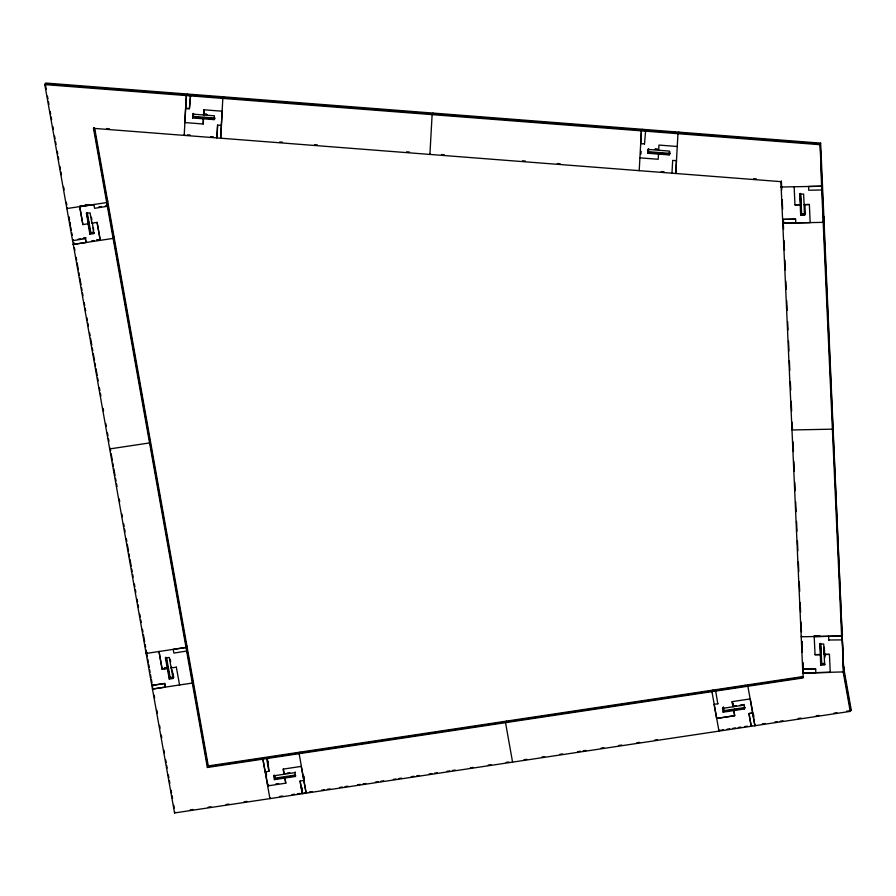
<?xml version="1.0" encoding="UTF-8"?>
<svg xmlns="http://www.w3.org/2000/svg" width="896" height="896" viewBox="0 0 896 896"><rect width="100%" height="100%" fill="white"/><g stroke="black" fill="none" stroke-linecap="round" stroke-linejoin="round"><path stroke-width="1.34" d="M186.827 94.797L219.598 97.317L220.058 96.544L187.286 94.024L186.379 95.581L185.685 108.382L189.482 108.674L190.512 95.088L820.176 143.898L820.635 143.125L219.946 96.555L219.486 97.339L223.283 97.63M217.672 125.115L216.966 137.917L184.195 135.386L186.379 95.57L44.8 84.594L72.565 240.565L73.024 239.792M192.629 117.97L193.301 113.366L193.088 117.197L214.637 118.866L214.178 119.638L192.629 117.97L193.693 113.87M46.245 89.331L45.259 83.821L190.646 95.099L189.347 108.662L185.562 108.371L184.778 122.562L203.202 123.995L203.358 118.798L204.243 117.253L193.547 116.424M203.202 123.995L203.482 118.81L204.355 117.242L215.096 118.07M203.941 109.794L203.661 114.979L204.12 114.206L206.819 114.397L204.12 114.206M204.109 112.907L204.333 110.32M214.178 119.638L214.39 115.808L192.842 114.139M221.088 137.435L220.629 138.208L222.824 98.403L223.754 96.858M220.629 138.208L222.242 111.216L203.818 109.782L203.526 114.968L203.986 114.195M639.206 170.654L641.402 130.85L642.32 129.293L641.861 130.066M641.402 130.85L640.696 143.651L644.482 143.954M640.954 154L641.11 151.256M644.493 143.954L645.658 130.368L645.198 131.141M647.763 153.25L647.976 149.43L669.402 151.088L669.189 154.918L647.763 153.25L648.827 149.162M669.794 151.592L669.659 154.123L648.222 152.488L648.435 148.658M659.378 152.522L658.504 154.09L658.213 159.264L639.912 157.853M658.672 150.259L658.952 145.074L677.253 146.496M671.966 173.197L672.683 160.395L676.469 160.686L675.763 173.488L677.958 133.683L678.877 132.138L677.97 133.683M44.8 84.594L45.718 83.048L187.298 94.024M93.901 204.49L94.573 208.32L107.374 206.282L93.498 128.341L93.957 127.579L207.827 766.707L803.522 677.174M66.875 208.544L67.334 207.771L66.875 208.544L106.714 202.574L107.632 201.018L106.714 202.574M88.962 222.275L88.088 223.854L86.677 212.598L90.384 233.408L94.203 232.837L93.744 233.61L89.914 234.181L88.066 223.731L88.973 222.152M303.89 780.45L299.981 781.054L302.243 793.755L174.552 812.952L72.598 240.699L73.058 239.926M113.557 237.642L113.098 238.414L73.259 244.406L74.144 242.872L73.685 243.645M100.251 240.229L97.07 222.342L91.907 223.238L92.366 222.466M107.845 205.621L107.397 206.394L186.693 651.157L187.152 650.384M73.259 244.406L86.072 242.48L86.531 241.696L86.038 242.346L85.389 238.65L72.598 240.699M112.862 233.934L113.322 233.162M113.098 238.414L113.982 236.869M184.184 135.374L184.643 134.602L184.195 135.386L93.498 128.341M203.694 112.09L204.154 111.317M150.45 441.392L149.565 442.926L109.726 448.918L110.186 448.146L110.678 450.89M433.037 113.075L432.118 114.621L429.912 154.426L430.371 153.653M146.194 653.442L146.653 652.669L146.194 653.442L186.032 647.438L186.917 645.904L186.458 646.677M166.589 657.776L168.213 666.915L167.317 668.506L165.446 658.011L165.906 657.25L169.68 678.294L173.544 677.712L173.085 678.485L169.254 679.067L167.384 668.618L168.258 667.038L170.128 677.522L169.254 679.067M152.365 684.69L151.906 685.462L164.718 683.536L165.379 687.232M151.827 685.35L164.64 683.413L165.301 687.131L152.488 689.058L152.936 688.262M164.506 669.054L164.965 668.282L167.843 667.845L169.714 678.294L173.51 677.712M171.595 667.117L171.136 667.89L176.4 667.218M171.214 668.002L171.674 667.229M267.086 757.803L266.627 758.576L207.368 767.469L186.626 651.045L187.085 650.272M192.114 678.586L192.573 677.813L192.17 678.698M193.245 681.498L192.326 683.066L152.477 689.035M174.552 812.952L175.011 812.179M207.368 767.469L208.286 765.934L94.662 128.184M270.39 797.843L269.92 798.616L262.909 759.125L263.816 757.59L262.886 759.136L265.149 771.837L269.069 771.232L267.266 757.758M268.117 785.131L268.576 784.358M274.165 775.04L274.859 778.87L295.792 775.701L295.333 776.474L274.389 779.61L275.318 778.098L274.859 775.566M295.669 753.502L296.128 752.73M295.848 753.502L296.307 752.73M284.536 773.494L284.077 774.267L283.158 769.126L301.392 766.371M284.715 773.461L284.256 774.222L283.338 769.082M285.667 776.518L284.794 778.053L285.701 783.194M300.059 752.158L299.13 753.67L306.163 793.15L306.622 792.378L303.934 792.814M285.858 776.507L284.973 778.019L285.88 783.16L267.658 785.915M295.333 776.474L295.12 771.904M669.189 154.918L669.648 154.146L648.222 152.477M824.141 220.808L823.178 222.354L782.757 223.149L783.72 221.603L783.261 222.365M822.024 185.45L822.483 184.677L821.565 186.222L841.792 639.744L842.251 638.971M821.733 189.974L822.192 189.202L821.733 189.974L808.73 190.232L808.562 186.48L821.565 186.222L820.176 143.898L843.73 671.283M506.464 721.134L505.534 722.646L512.568 762.126M823.178 222.354L823.973 217.056M792.445 429.195L791.986 429.968L832.395 429.173L833.358 427.627M712.41 690.883L712.869 690.122L711.939 691.622L718.973 731.102L719.432 730.33L718.973 731.102M715.557 691.096L716.139 690.29M745.315 707.448L734.731 709.05L733.723 710.584L723.139 712.174L722.926 707.605L723.598 711.413M723.139 712.174L724.058 710.64L723.386 706.843M732.502 703.931L732.962 703.158L733.298 705.074M744.598 686.045L745.181 685.261L208.286 765.934M802.592 676.614L748.798 684.701L747.88 686.235L754.914 725.715L755.384 724.942M716.71 718.402L734.754 715.691L733.846 710.55L744.386 708.96L744.173 704.402M744.386 708.96L744.845 708.198L723.598 711.402M801.662 636.014L801.203 636.787L841.624 635.992L842.576 634.446M751.744 725.469L751.173 726.275L748.91 713.574L752.651 713.014L754.914 725.715M814.666 635.768L814.24 636.698L841.624 635.992M266.806 758.531L803.062 677.947L803.107 668.405M221.458 125.406L217.538 125.104L216.832 137.906L780.909 181.642L802.648 669.166L815.651 668.92L815.853 672.818L802.85 673.086L803.309 672.302M820.747 665.078L819.829 644.067L823.715 643.989L824.634 665L820.747 665.078L821.71 663.533L821.229 652.926L820.31 654.674L815.046 654.774L814.206 636.53M846.552 711.234L850.741 710.618L851.2 709.856L844.189 670.51L843.27 672.28L842.274 639.128M300.149 781.01L302.411 793.71L850.237 711.39L843.203 671.91L843.662 671.138L850.741 710.618M850.237 711.39L850.696 710.618M92.344 222.342L93.744 233.61M89.914 234.181L90.843 232.635L87.326 213.125M107.374 206.282L107.184 201.79M112.874 233.811L113.333 233.038M658.504 154.09L659.378 152.533M781.155 187.006L781.614 186.245L781.144 187.018L821.565 186.222M805.045 214.458L801.158 214.536L800.251 193.357L801.147 214.536L805.034 214.458L804.63 205.184L804.574 215.23L800.688 215.309L801.618 213.763L801.136 203.157L800.218 204.736L794.954 204.848L794.158 186.76M823.469 217.829L823.928 217.056M85.299 205.206L87.875 204.814L85.165 205.229M90.843 232.635L93.397 232.254M94.214 232.826L90.384 233.408L86.677 212.598M96.846 240.027L99.434 239.635L96.835 240.027M186.032 647.438L173.219 649.376L173.88 653.083L186.626 651.045M167.798 667.8L163.912 668.394L167.776 667.733M170.128 677.522L173.958 676.939M85.198 205.083L87.942 204.68M79.677 206.058L82.466 205.632M93.912 204.613L79.71 206.752L82.891 224.638L88.066 223.731M98.862 206.853L101.427 206.472M105.291 206.002L107.834 205.509M86.218 213.36L90.048 212.789L91.907 223.238M78.187 239.154L80.752 238.762M83.317 238.381L85.87 237.989M83.283 238.258L85.848 237.877M91.538 240.957L94.293 240.542M165.446 658.011L169.277 657.44L173.085 678.485M167.384 668.618L162.12 669.29L158.939 651.403M745.058 685.272L748.81 684.712M716.016 690.334L748.339 685.462M717.942 703.763L714.09 704.368L716.598 718.435L734.642 715.725L733.723 710.584M287.179 773.102L289.822 772.699M733.634 706.014L736.277 705.622M740.23 705.029L742.862 704.626M294.661 772.677L273.706 775.813L274.389 779.61M722.467 708.378L733.006 706.798L732.099 701.658L750.266 698.902L752.763 712.981L749.034 713.541L751.285 726.242M743.714 705.163L733.13 706.754L732.211 701.613M275.318 778.098L294.93 775.13M724.058 710.64L734.608 709.05M275.856 783.978L278.611 783.552M190.221 809.894L192.976 809.48M208.186 807.195L210.952 806.781M226.162 804.485L228.928 804.07M244.126 801.786L246.893 801.371M279.698 796.466L282.587 796.029M291.939 794.629L294.605 794.226M297.315 793.789L299.947 793.419M309.366 791.963L312.133 791.582M321.765 790.138L324.52 789.723M327.264 789.275L330.019 788.894M339.651 787.45L342.406 787.035M345.15 786.587L347.906 786.206M357.538 784.762L360.293 784.347M363.037 783.899L365.792 783.518M375.424 782.074L378.179 781.659M380.923 781.211L383.69 780.83M393.322 779.386L396.066 778.971M398.81 778.523L401.576 778.142M411.208 776.698L413.952 776.283M416.707 775.824L419.462 775.454M429.094 774.01L431.85 773.595M434.594 773.136L437.349 772.766M446.981 771.322L449.736 770.907M452.48 770.448L455.235 770.078M470.366 767.76L473.122 767.39M488.253 765.072L491.019 764.702M506.139 762.384L508.906 762.014M524.037 759.696L526.792 759.326M541.923 757.008L544.678 756.638M559.81 754.32L562.565 753.95M577.696 751.632L580.462 751.262M583.206 750.803L585.962 750.434M601.093 748.115L603.848 747.746M618.979 745.427L621.734 745.058M636.866 742.739L639.632 742.358M654.752 740.051L657.518 739.67M720.686 730.184L723.464 729.725M727.093 729.198L729.781 728.795M732.894 728.302L735.582 727.899M738.282 727.496L740.97 727.093M744.598 726.578L747.298 726.174M762.283 723.923L765.05 723.486M774.726 722.053L777.493 721.638M780.248 721.202L783.014 720.798M798.202 718.502L800.979 718.099M816.155 715.803L818.955 715.4M834.12 713.104L836.92 712.701M802.85 673.086L843.203 671.91M809.368 204.523L804.104 204.624L809.368 204.523L810.174 222.611L782.757 223.149M801.618 213.763L805.504 213.685M795.592 219.139L782.589 219.397L795.592 219.139L795.76 222.891M814.206 635.768L817.029 635.712M814.699 635.925L819.93 635.824M828.789 640.002L841.814 639.901M815.013 654.618L820.277 654.517M829.45 654.45L824.186 654.55L824.331 647.226L824.79 657.608M821.71 663.533L824.298 663.477M825.093 664.238L821.251 664.306L820.288 643.294L820.758 653.89M802.682 669.323L815.685 669.066M815.819 672.661L830.222 672.381M794.954 204.848L800.218 204.736L801.181 203.157L800.766 193.906M186.379 95.581L819.717 144.67M655.144 149.173L657.832 149.374L655.122 149.173M648.682 151.715L670.107 153.362M214.637 118.843L193.088 117.197M187.387 134.826L190.12 135.027M210.594 136.618L213.326 136.83M106.512 128.554L109.312 128.766M279.686 141.971L282.486 142.195M314.574 144.682L317.363 144.894M406.661 151.816L409.45 152.04M441.538 154.515L444.326 154.739M522.469 160.787L525.258 161.011M557.346 163.498L560.134 163.722M661.203 171.55L664.037 171.774M753.704 178.73L756.47 178.942M753.435 714.056L753.917 716.789M715.68 691.062L717.819 703.797M303.71 776.037L304.203 778.803M303.486 775.88L303.946 778.445M301.202 766.416L306.163 793.15M301.963 787.864L302.422 790.395M301.795 787.898L302.243 790.44M267.949 761.566L268.397 764.109M267.77 761.611L268.218 764.154M266.627 758.576L268.89 771.277M266.022 772.296L266.47 774.861L266.022 772.341M266.034 773.338L266.515 776.059M265.328 771.792L267.837 785.87M97.093 222.454L100.285 240.341M176.322 667.106L179.592 685.104M172.838 673.781L173.309 676.402L172.11 669.883M91.437 217.246L91.874 219.878M170.195 659.277L170.666 661.909M93.274 227.584L93.744 230.216M159.018 651.515L162.198 669.39M85.411 238.762L86.072 242.48M79.699 206.618L82.869 224.504M47.466 96.219L47.958 98.974M48.451 101.73L48.933 104.485M50.165 111.362L50.658 114.117M51.15 116.872L51.632 119.627M52.864 126.515L53.357 129.27M54.578 136.158L55.07 138.914M55.563 141.669L56.056 144.424M57.277 151.301L57.77 154.056M58.262 156.811L58.755 159.566M59.976 166.454L60.469 169.21M60.962 171.965L61.443 174.72M63.661 187.118L64.142 189.874M66.349 202.261L66.842 205.016M68.925 216.955L69.518 220.282M69.877 222.286L70.347 224.952M70.739 227.147L71.299 230.294M71.725 232.646L72.206 235.39M74.413 247.755L74.906 250.499M76.126 257.365L76.653 260.109M77.112 262.853L78.366 269.718M78.826 272.462L79.352 275.206M79.8 277.95L81.066 284.816M81.514 287.56L82.04 290.304M82.488 293.048L82.981 295.803M84.202 302.658L84.739 305.402M85.187 308.157L85.669 310.901M86.901 317.755L87.427 320.499M87.875 323.254L88.368 325.998M89.589 332.864L90.115 335.597M90.563 338.352L91.829 345.206M92.277 347.962L92.814 350.694M93.262 353.45L94.528 360.304M94.976 363.059L95.502 365.792M95.95 368.547L97.216 375.402M97.664 378.157L98.19 380.89M99.378 387.766L99.904 390.499M100.363 393.254L100.89 395.987M103.051 408.352L103.578 411.085M105.739 423.45L106.277 426.194M107.453 433.059L107.99 435.792M108.438 438.547L108.965 441.291M111.126 453.645L112.392 460.499M112.84 463.254L113.366 465.998M113.814 468.742L115.08 475.597M115.528 478.352L116.066 481.096M116.514 483.84L117.04 486.584M119.202 498.938L119.728 501.682M121.901 514.035L122.427 516.779M123.603 523.645L124.141 526.389M124.589 529.133L125.082 531.888M126.302 538.742L126.829 541.486M127.277 544.242L128.542 551.096M128.99 553.84L129.517 556.584M129.976 559.339L131.23 566.194M131.69 568.949L132.216 571.682M132.664 574.437L133.157 577.181M134.378 584.046L134.904 586.779M135.352 589.534L135.845 592.278M137.066 599.144L137.603 601.877M138.051 604.632L138.533 607.376M139.765 614.242L140.291 616.974M140.739 619.73L141.232 622.474M142.453 629.339L142.979 632.072M143.427 634.827L144.693 641.682M145.141 644.437L145.678 647.17M146.126 649.925L146.619 652.669M146.888 654.002L147.37 656.667M147.84 659.344L148.322 662.01M148.658 664.261L149.274 667.341M149.61 669.603L150.08 672.269M150.562 674.934L151.032 677.6M151.413 679.358L151.984 682.942M152.286 684.578L152.734 687.053M154.168 695.15L154.65 697.906M156.856 710.293L157.349 713.048M159.555 725.435L160.048 728.19M161.28 735.078L161.762 737.834M163.968 750.221L164.461 752.976M165.693 759.853L166.186 762.608M166.667 765.363L167.16 768.118M168.392 775.006L168.874 777.762M169.366 780.506L169.859 783.261M171.08 790.149L171.573 792.904M172.066 795.659L172.558 798.414M173.779 805.291L174.272 808.046M68.992 217.112L69.474 219.778M69.944 222.454L70.414 225.12M844.189 670.51L844.021 666.994M843.73 671.518L820.635 143.125M820.781 643.877L821.206 653.117M801.898 641.323L802.39 652.12M802.883 662.917L803.253 671.014M828.621 636.25L828.811 640.158M830.256 672.538L829.427 654.293L824.163 654.394L824.611 653.632L824.779 656.298M804.574 215.23L803.634 194.062L799.747 194.141L800.688 215.309M781.368 180.869L781.771 189.997M782.208 199.73L782.634 209.182M783.138 219.666L783.574 229.365M784.034 240.542L784.47 250.32M784.907 260.109L785.344 269.886M785.837 281.064L786.251 289.453M786.71 300.63L787.147 310.408M787.64 321.586L788.054 329.974M788.514 341.152L788.95 350.941M789.387 360.718L789.824 370.496M790.328 381.685L790.742 390.062M791.19 401.24L791.627 411.029M792.131 422.206L792.478 429.195M793.005 441.773L793.442 451.55M793.878 461.339L794.315 471.117M794.808 482.294L795.222 490.683M795.682 501.861L796.118 511.638M796.555 521.427L796.992 531.205M797.429 540.982L797.899 550.771M798.358 561.949L798.795 571.726M799.232 581.515L799.714 591.293M800.162 602.47L800.598 612.259M801.035 622.037L801.472 631.826M801.898 641.413L802.379 652.21M802.838 662.413L803.275 672.146M675.091 131.835L674.632 132.608L675.091 131.846"/></g></svg>
